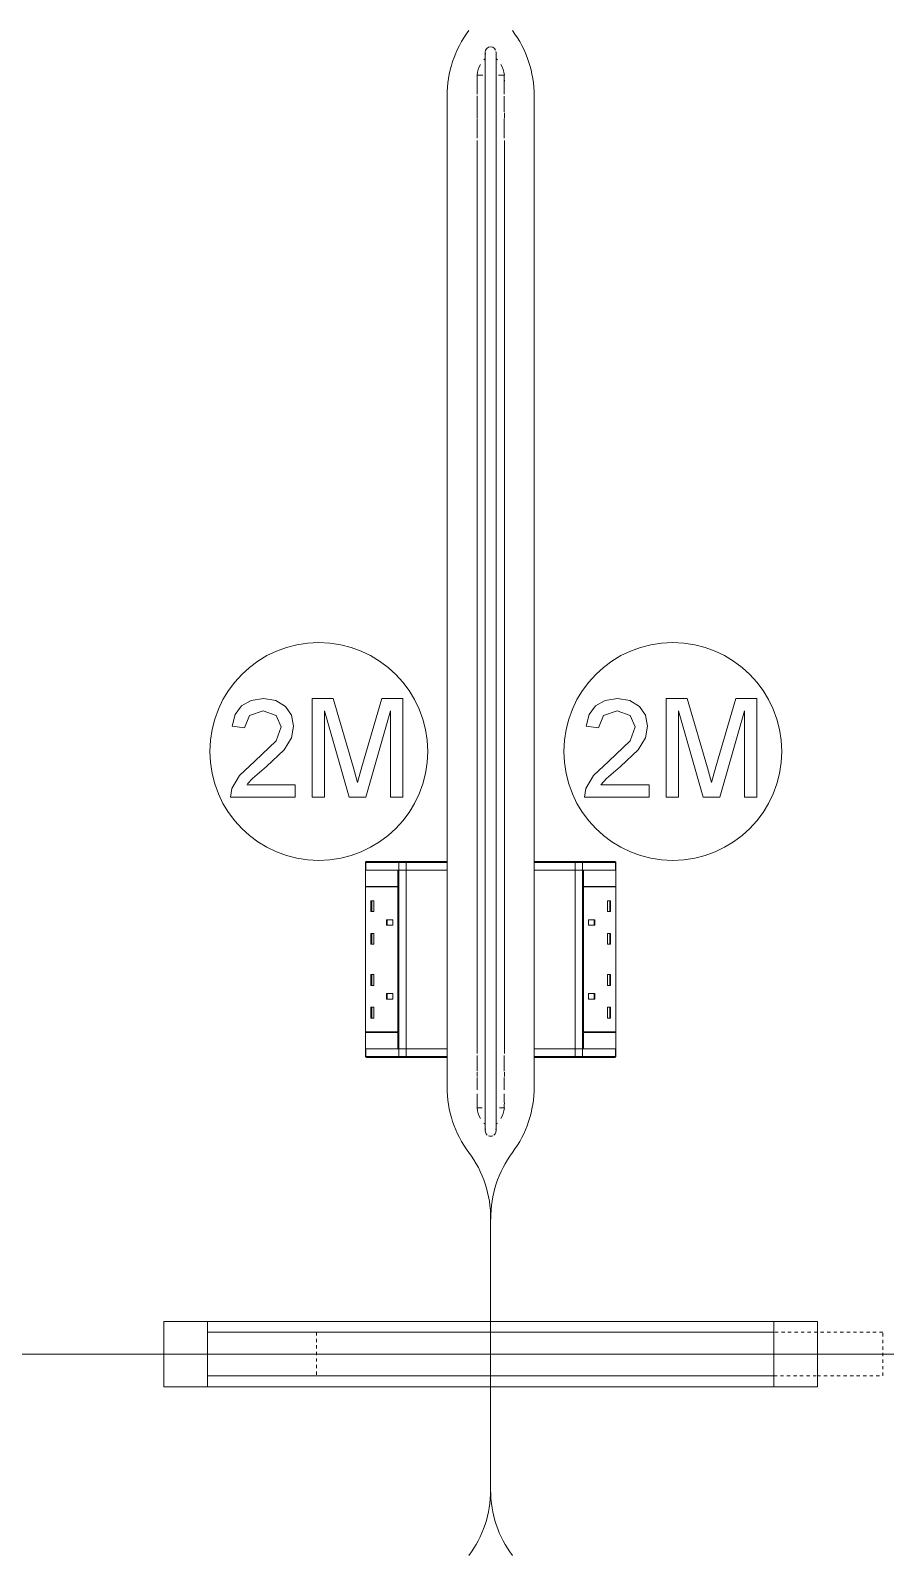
# Model space of a CAD drawing. Header units: millimetres. Extents: x 155927 to 317870, y -36033 to 97293.
# Drawn here: x 185921 to 186706, y 32623 to 34023 of the extents above; entities that cross this region are included whole.
import ezdxf

# ---------------------------------------------------------------- set-up
doc = ezdxf.new("R2010")
doc.units = ezdxf.units.MM
doc.header["$MEASUREMENT"] = 0
doc.linetypes.add('Dash', pattern=[6, 3, -3])
doc.layers.add('I-FURN', color=8, linetype='CONTINUOUS', lineweight=9)
doc.layers.add('I-FURN-HDLN', color=8, linetype='Dash', lineweight=9)

msp = doc.modelspace()

# ---------------------------------------------------------------- linework, layer by layer
at = {"layer": 'I-FURN'}
for p, q in [((186338.2, 34003.1), (186338.2, 34003.1)), ((186338.2, 34003.1), (186338.2, 34002.9)), ((186338.2, 34002.9), (186338.2, 34002.6)), ((186338.2, 34002.6), (186338.2, 34002.1)), ((186338.2, 34002.1), (186338.2, 34001.5)), ((186338.2, 34001.5), (186338.2, 34000.8)), ((186338.2, 34000.8), (186338.2, 34000)), ((186338.2, 34000), (186338.2, 33999)), ((186338.2, 33999), (186338.2, 33998)), ((186338.2, 33998), (186338.2, 33996.8)), ((186338.2, 33996.8), (186338.2, 33995.4)), ((186338.2, 33995.4), (186338.2, 33994)), ((186338.2, 33994), (186338.2, 33992.4)), ((186338.2, 33992.4), (186338.2, 33990.8)), ((186348.2, 34003), (186348.2, 34003.1)), ((186348.2, 34003.1), (186348.2, 34003.1)), ((186348.2, 34002.8), (186348.2, 34003)), ((186348.2, 34002.5), (186348.2, 34002.8)), ((186348.2, 34002), (186348.2, 34002.5)), ((186348.2, 34001.4), (186348.2, 34002)), ((186348.2, 34000.6), (186348.2, 34001.4)), ((186348.2, 33999.7), (186348.2, 34000.6)), ((186348.2, 33998.8), (186348.2, 33999.7)), ((186348.2, 33997.6), (186348.2, 33998.8)), ((186348.2, 33996.4), (186348.2, 33997.6)), ((186348.2, 33995.1), (186348.2, 33996.4)), ((186348.2, 33993.6), (186348.2, 33995.1)), ((186348.2, 33992), (186348.2, 33993.6)), ((186348.2, 33990.3), (186348.2, 33992)), ((186336, 33982.2), (186330.7, 33982.2)), ((186330.7, 33964.7), (186330.7, 33982.2)), ((186338.2, 33990.8), (186338.2, 33989)), ((186338.2, 33989), (186338.2, 33987.1)), ((186338.2, 33987.1), (186338.2, 33985.1)), ((186338.2, 33985.1), (186338.2, 33983.1)), ((186338.2, 33983.1), (186338.2, 33980.9)), ((186338.2, 33980.9), (186338.2, 33978.6)), ((186338.2, 33978.6), (186338.2, 33976.2)), ((186348.2, 33988.5), (186348.2, 33990.3)), ((186348.2, 33986.6), (186348.2, 33988.5)), ((186348.2, 33984.6), (186348.2, 33986.6)), ((186348.2, 33982.5), (186348.2, 33984.6)), ((186348.2, 33980.3), (186348.2, 33982.5)), ((186348.2, 33978), (186348.2, 33980.3)), ((186355.7, 33982.2), (186350.5, 33982.2)), ((186355.7, 33982.2), (186355.7, 33964.7)), ((186330.7, 33976.6), (186330.7, 33977.7)), ((186338.2, 33976.2), (186338.2, 33973.8)), ((186338.2, 33973.8), (186338.2, 33971.3)), ((186338.2, 33971.3), (186338.2, 33968.6)), ((186338.2, 33968.6), (186338.2, 33966)), ((186338.2, 33966), (186338.2, 33963.2)), ((186348.2, 33975.6), (186348.2, 33978)), ((186348.2, 33973.1), (186348.2, 33975.6)), ((186348.2, 33970.6), (186348.2, 33973.1)), ((186348.2, 33967.9), (186348.2, 33970.6)), ((186348.2, 33965.2), (186348.2, 33967.9)), ((186348.2, 33962.4), (186348.2, 33965.2)), ((186355.8, 33977.7), (186355.8, 33976.6)), ((186303.2, 33259.4), (186303.2, 33963.1)), ((186303.2, 33963.1), (186303.2, 33259.4)), ((186330.7, 33947.5), (186330.7, 33963.3)), ((186338.2, 33963.2), (186338.2, 33960.4)), ((186338.2, 33960.4), (186338.2, 33957.5)), ((186338.2, 33957.5), (186338.2, 33954.5)), ((186338.2, 33954.5), (186338.2, 33951.6)), ((186338.2, 33951.6), (186338.2, 33948.5)), ((186348.2, 33959.6), (186348.2, 33962.4)), ((186348.2, 33956.7), (186348.2, 33959.6)), ((186348.2, 33953.7), (186348.2, 33956.7)), ((186348.2, 33950.7), (186348.2, 33953.7)), ((186348.2, 33947.7), (186348.2, 33950.7)), ((186355.7, 33962.8), (186355.7, 33948.5)), ((186383.2, 33963.1), (186383.2, 33259.4)), ((186383.2, 33259.4), (186383.2, 33963.1)), ((186330.7, 33942.7), (186330.7, 33947.6)), ((186330.7, 33924.3), (186330.7, 33942)), ((186338.2, 33948.5), (186338.2, 33945.4)), ((186338.2, 33945.4), (186338.2, 33942.3)), ((186338.2, 33942.3), (186338.2, 33939.2)), ((186338.2, 33939.2), (186338.2, 33936)), ((186348.2, 33944.6), (186348.2, 33947.7)), ((186348.2, 33941.5), (186348.2, 33944.6)), ((186348.2, 33938.3), (186348.2, 33941.5)), ((186348.2, 33935.1), (186348.2, 33938.3)), ((186355.7, 33942), (186355.7, 33924.3)), ((186355.8, 33947.6), (186355.8, 33942.7)), ((186330.7, 33084.1), (186330.7, 33922.2)), ((186338.2, 33936), (186338.2, 33932.8)), ((186338.2, 33932.8), (186338.2, 33929.6)), ((186338.2, 33929.6), (186338.2, 33926.3)), ((186338.2, 33926.3), (186338.2, 33923.1)), ((186338.2, 33923.1), (186338.2, 33922.2)), ((186338.2, 33922.2), (186338.2, 33084.1)), ((186348.2, 33931.9), (186348.2, 33935.1)), ((186348.2, 33928.7), (186348.2, 33931.9)), ((186348.2, 33925.5), (186348.2, 33928.7)), ((186348.2, 33922.2), (186348.2, 33925.5)), ((186348.2, 33084.1), (186348.2, 33922.2)), ((186355.8, 33922.2), (186355.8, 33084.1)), ((186123.3, 33408.2), (186114.5, 33403.3)), ((186134.7, 33409.8), (186123.3, 33408.2)), ((186146.1, 33408), (186134.7, 33409.8)), ((186154.9, 33402.6), (186146.1, 33408)), ((186198.7, 33409.8), (186179.3, 33409.8)), ((186179.3, 33409.8), (186179.3, 33319.4)), ((186217.2, 33346.1), (186198.7, 33409.8)), ((186243.2, 33409.8), (186225, 33347.2)), ((186262.6, 33409.8), (186243.2, 33409.8)), ((186262.6, 33319.4), (186262.6, 33409.8)), ((186448.3, 33408.2), (186439.5, 33403.3)), ((186459.7, 33409.8), (186448.3, 33408.2)), ((186471.1, 33408), (186459.7, 33409.8)), ((186479.9, 33402.6), (186471.1, 33408)), ((186523.7, 33409.8), (186504.3, 33409.8)), ((186504.3, 33409.8), (186504.3, 33319.4)), ((186542.2, 33346.1), (186523.7, 33409.8)), ((186568.2, 33409.8), (186550, 33347.2)), ((186587.6, 33409.8), (186568.2, 33409.8)), ((186587.6, 33319.4), (186587.6, 33409.8)), ((186108.6, 33395.3), (186105.8, 33384.4)), ((186114.5, 33403.3), (186108.6, 33395.3)), ((186117.1, 33383), (186121.9, 33394.4)), ((186121.9, 33394.4), (186134.4, 33398.5)), ((186134.4, 33398.5), (186146.4, 33394.3)), ((186146.4, 33394.3), (186151, 33383.9)), ((186160.5, 33394.5), (186154.9, 33402.6)), ((186162.3, 33384.6), (186160.5, 33394.5)), ((186190.6, 33319.4), (186190.6, 33398.5)), ((186190.6, 33398.5), (186213.3, 33319.4)), ((186228.6, 33319.4), (186251.3, 33398.5)), ((186251.3, 33398.5), (186251.3, 33319.4)), ((186433.6, 33395.3), (186430.8, 33384.4)), ((186439.5, 33403.3), (186433.6, 33395.3)), ((186442.1, 33383), (186446.9, 33394.4)), ((186446.9, 33394.4), (186459.4, 33398.5)), ((186459.4, 33398.5), (186471.4, 33394.3)), ((186471.4, 33394.3), (186476, 33383.9)), ((186485.5, 33394.5), (186479.9, 33402.6)), ((186487.3, 33384.6), (186485.5, 33394.5)), ((186515.6, 33319.4), (186515.6, 33398.5)), ((186515.6, 33398.5), (186538.3, 33319.4)), ((186553.6, 33319.4), (186576.3, 33398.5)), ((186576.3, 33398.5), (186576.3, 33319.4)), ((186105.8, 33384.4), (186117.1, 33383)), ((186151, 33383.9), (186146.2, 33371.1)), ((186160.3, 33373.9), (186162.3, 33384.6)), ((186430.8, 33384.4), (186442.1, 33383)), ((186476, 33383.9), (186471.2, 33371.1)), ((186485.3, 33373.9), (186487.3, 33384.6)), ((186146.2, 33371.1), (186126.6, 33352.3)), ((186137.5, 33347.4), (186153.6, 33362.8)), ((186153.6, 33362.8), (186160.3, 33373.9)), ((186471.2, 33371.1), (186451.6, 33352.3)), ((186462.5, 33347.4), (186478.6, 33362.8)), ((186478.6, 33362.8), (186485.3, 33373.9)), ((186126.6, 33352.3), (186112.5, 33339.2)), ((186451.6, 33352.3), (186437.5, 33339.2)), ((186112.5, 33339.2), (186105.6, 33327.2)), ((186120.1, 33331.5), (186124.5, 33336.5)), ((186124.5, 33336.5), (186137.5, 33347.4)), ((186221, 33332.8), (186217.2, 33346.1)), ((186225, 33347.2), (186221, 33332.8)), ((186437.5, 33339.2), (186430.6, 33327.2)), ((186444.4, 33330.7), (186449.5, 33336.5)), ((186449.5, 33336.5), (186462.5, 33347.4)), ((186546, 33332.8), (186542.2, 33346.1)), ((186550, 33347.2), (186546, 33332.8)), ((186105.6, 33327.2), (186104.4, 33319.4)), ((186163.7, 33330.7), (186119.4, 33330.7)), ((186163.7, 33319.4), (186163.7, 33330.7)), ((186430.6, 33327.2), (186429.4, 33319.4)), ((186488.7, 33330.7), (186444.4, 33330.7)), ((186488.7, 33319.4), (186488.7, 33330.7)), ((186104.4, 33319.4), (186163.7, 33319.4)), ((186179.3, 33319.4), (186190.6, 33319.4)), ((186213.3, 33319.4), (186228.6, 33319.4)), ((186251.3, 33319.4), (186262.6, 33319.4)), ((186429.4, 33319.4), (186488.7, 33319.4)), ((186504.3, 33319.4), (186515.6, 33319.4)), ((186538.3, 33319.4), (186553.6, 33319.4)), ((186576.3, 33319.4), (186587.6, 33319.4)), ((186228.2, 33252.4), (186228.2, 33237.4)), ((186258, 33252.4), (186228.2, 33252.4)), ((186228.4, 33252.4), (186228.4, 33259.4)), ((186228.6, 33259.4), (186228.4, 33259.4)), ((186228.4, 33252.4), (186228.4, 33259.4)), ((186228.4, 33252.4), (186228.4, 33259.4)), ((186228.6, 33252.4), (186228.4, 33252.4)), ((186228.4, 33088.4), (186228.4, 33252.3)), ((186258.9, 33259.4), (186228.6, 33259.4)), ((186228.6, 33259.4), (186228.6, 33252.4)), ((186258.9, 33252.4), (186228.6, 33252.4)), ((186228.8, 33260.2), (186228.7, 33260.2)), ((186229.4, 33260.4), (186259.7, 33260.4)), ((186229.4, 33260.4), (186259.7, 33260.4)), ((186258, 33237.4), (186258, 33252.4)), ((186258, 33252.4), (186260.5, 33252.4)), ((186258.2, 33252.3), (186258.2, 33237.4)), ((186258.9, 33252.3), (186258.2, 33252.3)), ((186265.8, 33259.4), (186258.9, 33259.4)), ((186258.9, 33259.4), (186258.9, 33252.4)), ((186265.8, 33252.4), (186258.9, 33252.4)), ((186258.9, 33252.3), (186265.8, 33252.3)), ((186258.9, 33088.4), (186258.9, 33252.3)), ((186298.2, 33260.4), (186259.7, 33260.4)), ((186259.7, 33260.4), (186265.2, 33260.4)), ((186265.2, 33260.4), (186302.2, 33260.4)), ((186303.2, 33259.4), (186265.8, 33259.4)), ((186265.8, 33259.4), (186265.8, 33252.4)), ((186303.2, 33252.4), (186265.8, 33252.4)), ((186265.8, 33252.3), (186303.2, 33252.3)), ((186265.8, 33088.4), (186265.8, 33252.3)), ((186298.2, 33259.4), (186298.2, 33260.4)), ((186302.2, 33260.4), (186298.2, 33260.4)), ((186302.2, 33260.4), (186302.2, 33260.4)), ((186303.2, 33259.4), (186303.2, 33252.4)), ((186303.2, 33259.4), (186303.2, 33252.4)), ((186303.2, 33252.3), (186303.2, 33088.4)), ((186303.2, 33088.4), (186303.2, 33252.3)), ((186383.2, 33252.4), (186383.2, 33259.4)), ((186420.7, 33259.4), (186383.2, 33259.4)), ((186383.2, 33259.4), (186383.2, 33252.4)), ((186420.7, 33252.4), (186383.2, 33252.4)), ((186383.2, 33088.4), (186383.2, 33252.3)), ((186383.2, 33252.3), (186383.2, 33088.4)), ((186383.2, 33252.3), (186420.7, 33252.3)), ((186388.2, 33260.4), (186384.2, 33260.4)), ((186384.2, 33260.4), (186421.3, 33260.4)), ((186388.2, 33260.4), (186388.2, 33259.4)), ((186426.8, 33260.4), (186388.2, 33260.4)), ((186427.6, 33259.4), (186420.7, 33259.4)), ((186420.7, 33259.4), (186420.7, 33252.4)), ((186427.6, 33252.4), (186420.7, 33252.4)), ((186420.7, 33252.3), (186420.7, 33088.4)), ((186420.7, 33252.3), (186427.6, 33252.3)), ((186421.3, 33260.4), (186426.8, 33260.4)), ((186426.8, 33260.4), (186457.1, 33260.4)), ((186426.8, 33260.4), (186457.1, 33260.4)), ((186457.9, 33259.4), (186427.6, 33259.4)), ((186427.6, 33259.4), (186427.6, 33252.4)), ((186457.9, 33252.4), (186427.6, 33252.4)), ((186427.6, 33252.3), (186427.6, 33088.4)), ((186428.2, 33252.3), (186427.6, 33252.3)), ((186428.2, 33237.4), (186428.2, 33252.3)), ((186428.4, 33252.4), (186428.4, 33237.4)), ((186458.3, 33252.4), (186428.4, 33252.4)), ((186457.7, 33260.2), (186457.7, 33260.2)), ((186458.1, 33259.4), (186457.9, 33259.4)), ((186457.9, 33259.4), (186457.9, 33252.4)), ((186458.1, 33252.4), (186457.9, 33252.4)), ((186458.1, 33259.4), (186458.1, 33252.4)), ((186458.1, 33259.4), (186458.1, 33252.4)), ((186458.1, 33252.4), (186458.1, 33259.4)), ((186458.1, 33252.3), (186458.1, 33088.4)), ((186458.3, 33237.4), (186458.3, 33252.4)), ((186228.2, 33237.4), (186258, 33237.4)), ((186228.2, 33236.9), (186228.2, 33103.9)), ((186228.2, 33236.9), (186258, 33236.9)), ((186228.6, 33237.4), (186228.6, 33236.9)), ((186258, 33103.9), (186258, 33236.9)), ((186258.2, 33236.9), (186258.2, 33103.9)), ((186428.2, 33103.9), (186428.2, 33236.9)), ((186428.4, 33237.4), (186458.3, 33237.4)), ((186428.4, 33236.9), (186428.4, 33103.9)), ((186458.3, 33236.9), (186428.4, 33236.9)), ((186457.9, 33236.9), (186457.9, 33237.4)), ((186458.3, 33103.9), (186458.3, 33236.9)), ((186233.2, 33224.3), (186236.1, 33224.3)), ((186233.2, 33214.3), (186233.2, 33224.3)), ((186234, 33214.3), (186234, 33224.3)), ((186236.1, 33214.3), (186236.1, 33224.3)), ((186453.2, 33224.3), (186450.4, 33224.3)), ((186450.4, 33224.3), (186450.4, 33214.3)), ((186452.5, 33224.3), (186452.5, 33214.3)), ((186453.2, 33224.3), (186453.2, 33214.3)), ((186233.2, 33214.3), (186236.1, 33214.3)), ((186453.2, 33214.3), (186450.4, 33214.3)), ((186233.2, 33194.3), (186236.1, 33194.3)), ((186233.2, 33184.3), (186233.2, 33194.3)), ((186234, 33184.3), (186234, 33194.3)), ((186236.1, 33184.3), (186236.1, 33194.3)), ((186247.6, 33206.8), (186253.3, 33206.8)), ((186247.6, 33201.8), (186247.6, 33206.8)), ((186247.6, 33201.8), (186253.3, 33201.8)), ((186248.3, 33201.8), (186248.3, 33206.8)), ((186253.3, 33201.8), (186253.3, 33206.8)), ((186433.2, 33201.8), (186433.2, 33206.8)), ((186433.2, 33206.8), (186438.9, 33206.8)), ((186438.9, 33201.8), (186433.2, 33201.8)), ((186438.2, 33206.8), (186438.2, 33201.8)), ((186438.9, 33206.8), (186438.9, 33201.8)), ((186453.2, 33194.3), (186450.4, 33194.3)), ((186450.4, 33194.3), (186450.4, 33184.3)), ((186452.5, 33194.3), (186452.5, 33184.3)), ((186453.2, 33194.3), (186453.2, 33184.3)), ((186233.2, 33184.3), (186236.1, 33184.3)), ((186453.2, 33184.3), (186450.4, 33184.3)), ((186233.2, 33156.5), (186236.1, 33156.5)), ((186233.2, 33146.5), (186233.2, 33156.5)), ((186234, 33146.5), (186234, 33156.5)), ((186236.1, 33146.5), (186236.1, 33156.5)), ((186453.2, 33156.5), (186450.4, 33156.5)), ((186450.4, 33156.5), (186450.4, 33146.5)), ((186452.5, 33156.5), (186452.5, 33146.5)), ((186453.2, 33156.5), (186453.2, 33146.5)), ((186233.2, 33146.5), (186236.1, 33146.5)), ((186247.6, 33139), (186253.3, 33139)), ((186247.6, 33134), (186247.6, 33139)), ((186248.3, 33134), (186248.3, 33139)), ((186253.3, 33139), (186253.3, 33134)), ((186438.9, 33139), (186433.2, 33139)), ((186433.2, 33139), (186433.2, 33134)), ((186438.2, 33139), (186438.2, 33134)), ((186438.9, 33139), (186438.9, 33134)), ((186453.2, 33146.5), (186450.4, 33146.5)), ((186233.2, 33126.5), (186236.1, 33126.5)), ((186233.2, 33116.5), (186233.2, 33126.5)), ((186234, 33116.5), (186234, 33126.5)), ((186236.1, 33116.5), (186236.1, 33126.5)), ((186253.3, 33134), (186247.6, 33134)), ((186438.9, 33134), (186433.2, 33134)), ((186453.2, 33126.5), (186450.4, 33126.5)), ((186450.4, 33126.5), (186450.4, 33116.5)), ((186452.5, 33126.5), (186452.5, 33116.5)), ((186453.2, 33126.5), (186453.2, 33116.5)), ((186233.2, 33116.5), (186236.1, 33116.5)), ((186453.2, 33116.5), (186450.4, 33116.5)), ((186228.2, 33103.9), (186258, 33103.9)), ((186258, 33103.4), (186228.2, 33103.4)), ((186228.2, 33103.4), (186228.2, 33088.4)), ((186228.6, 33103.9), (186228.6, 33103.4)), ((186258, 33088.4), (186258, 33103.4)), ((186258.2, 33103.4), (186258.2, 33088.4)), ((186428.2, 33088.4), (186428.2, 33103.4)), ((186458.3, 33103.9), (186428.4, 33103.9)), ((186428.4, 33103.4), (186428.4, 33088.4)), ((186458.3, 33103.4), (186428.4, 33103.4)), ((186457.9, 33103.4), (186457.9, 33103.9)), ((186458.3, 33088.4), (186458.3, 33103.4)), ((186228.2, 33088.4), (186258, 33088.4)), ((186228.4, 33081.3), (186228.4, 33088.3)), ((186228.4, 33081.3), (186228.4, 33088.3)), ((186228.4, 33088.3), (186228.4, 33081.3)), ((186228.4, 33088.3), (186228.6, 33088.3)), ((186228.6, 33081.3), (186228.6, 33088.3)), ((186228.6, 33088.3), (186258.9, 33088.3)), ((186258.2, 33088.4), (186258.9, 33088.4)), ((186265.8, 33088.4), (186258.9, 33088.4)), ((186258.9, 33081.3), (186258.9, 33088.3)), ((186258.9, 33088.3), (186265.8, 33088.3)), ((186303.2, 33088.4), (186265.8, 33088.4)), ((186265.8, 33081.3), (186265.8, 33088.3)), ((186265.8, 33088.3), (186303.2, 33088.3)), ((186303.2, 33088.3), (186303.2, 33081.3)), ((186303.2, 33081.3), (186303.2, 33088.3)), ((186330.7, 33067.9), (186330.7, 33082.1)), ((186338.2, 33084.1), (186338.2, 33081.2)), ((186348.2, 33083.3), (186348.2, 33084.1)), ((186348.2, 33080.5), (186348.2, 33083.3)), ((186355.7, 33082.1), (186355.7, 33067.9)), ((186420.7, 33088.4), (186383.2, 33088.4)), ((186383.2, 33081.3), (186383.2, 33088.3)), ((186383.2, 33081.3), (186383.2, 33088.3)), ((186383.2, 33088.3), (186420.7, 33088.3)), ((186427.6, 33088.4), (186420.7, 33088.4)), ((186420.7, 33081.3), (186420.7, 33088.3)), ((186420.7, 33088.3), (186427.6, 33088.3)), ((186428.4, 33088.4), (186426, 33088.4)), ((186427.6, 33088.4), (186428.2, 33088.4)), ((186427.6, 33081.3), (186427.6, 33088.3)), ((186427.6, 33088.3), (186457.9, 33088.3)), ((186428.4, 33088.4), (186458.3, 33088.4)), ((186457.9, 33081.3), (186457.9, 33088.3)), ((186457.9, 33088.3), (186458.1, 33088.3)), ((186458.1, 33088.3), (186458.1, 33081.3)), ((186458.1, 33088.3), (186458.1, 33081.3)), ((186458.1, 33088.3), (186458.1, 33081.3)), ((186228.4, 33081.3), (186228.6, 33081.3)), ((186228.6, 33081.3), (186258.9, 33081.3)), ((186228.7, 33080.6), (186228.8, 33080.6)), ((186259.7, 33080.3), (186229.4, 33080.3)), ((186259.7, 33080.3), (186229.4, 33080.3)), ((186258.9, 33081.3), (186265.8, 33081.3)), ((186259.7, 33080.3), (186298.2, 33080.3)), ((186265.2, 33080.3), (186259.7, 33080.3)), ((186302.2, 33080.3), (186265.2, 33080.3)), ((186265.8, 33081.3), (186303.2, 33081.3)), ((186298.2, 33080.3), (186298.2, 33081.3)), ((186298.2, 33080.3), (186302.2, 33080.3)), ((186303.2, 33053.1), (186303.2, 33081.3)), ((186303.2, 33081.3), (186303.2, 33053.1)), ((186338.2, 33081.2), (186338.2, 33078.4)), ((186338.2, 33078.4), (186338.2, 33075.6)), ((186338.2, 33075.6), (186338.2, 33072.8)), ((186338.2, 33072.8), (186338.2, 33070)), ((186338.2, 33070), (186338.2, 33067.2)), ((186348.2, 33077.6), (186348.2, 33080.5)), ((186348.2, 33074.8), (186348.2, 33077.6)), ((186348.2, 33072), (186348.2, 33074.8)), ((186348.2, 33069.2), (186348.2, 33072)), ((186348.2, 33066.5), (186348.2, 33069.2)), ((186383.2, 33081.3), (186383.2, 33053.1)), ((186383.2, 33053.1), (186383.2, 33081.3)), ((186383.2, 33081.3), (186420.7, 33081.3)), ((186384.2, 33080.3), (186384.2, 33080.3)), ((186421.3, 33080.3), (186384.2, 33080.3)), ((186384.2, 33080.3), (186388.2, 33080.3)), ((186388.2, 33081.3), (186388.2, 33080.3)), ((186388.2, 33080.3), (186426.8, 33080.3)), ((186420.7, 33081.3), (186427.6, 33081.3)), ((186426.8, 33080.3), (186421.3, 33080.3)), ((186457.1, 33080.3), (186426.8, 33080.3)), ((186457.1, 33080.3), (186426.8, 33080.3)), ((186427.6, 33081.3), (186457.9, 33081.3)), ((186457.7, 33080.5), (186457.7, 33080.6)), ((186457.9, 33081.3), (186458.1, 33081.3)), ((186330.7, 33062.9), (186330.7, 33067)), ((186330.7, 33050.6), (186330.7, 33062.1)), ((186338.2, 33067.2), (186338.2, 33064.5)), ((186338.2, 33064.5), (186338.2, 33061.7)), ((186338.2, 33061.7), (186338.2, 33059.1)), ((186338.2, 33059.1), (186338.2, 33056.4)), ((186338.2, 33056.4), (186338.2, 33053.9)), ((186348.2, 33063.7), (186348.2, 33066.5)), ((186348.2, 33061), (186348.2, 33063.7)), ((186348.2, 33058.4), (186348.2, 33061)), ((186348.2, 33055.7), (186348.2, 33058.4)), ((186348.2, 33053.2), (186348.2, 33055.7)), ((186355.7, 33062.1), (186355.7, 33050.6)), ((186355.8, 33067), (186355.8, 33062.9)), ((186330.7, 33039.1), (186330.7, 33047.1)), ((186338.2, 33053.9), (186338.2, 33051.3)), ((186338.2, 33051.3), (186338.2, 33048.8)), ((186338.2, 33048.8), (186338.2, 33046.4)), ((186338.2, 33046.4), (186338.2, 33044)), ((186338.2, 33044), (186338.2, 33041.7)), ((186338.2, 33041.7), (186338.2, 33039.5)), ((186348.2, 33050.6), (186348.2, 33053.2)), ((186348.2, 33048.2), (186348.2, 33050.6)), ((186348.2, 33045.7), (186348.2, 33048.2)), ((186348.2, 33043.4), (186348.2, 33045.7)), ((186348.2, 33041.1), (186348.2, 33043.4)), ((186348.2, 33038.9), (186348.2, 33041.1)), ((186355.7, 33047.1), (186355.7, 33039.1)), ((186330.7, 33037.9), (186330.7, 33038.8)), ((186330.7, 33034.1), (186330.7, 33037.5)), ((186330.7, 33034.1), (186335.3, 33034.1)), ((186338.2, 33039.5), (186338.2, 33037.3)), ((186338.2, 33037.3), (186338.2, 33035.2)), ((186338.2, 33035.2), (186338.2, 33033.2)), ((186338.2, 33033.2), (186338.2, 33031.3)), ((186338.2, 33031.3), (186338.2, 33029.4)), ((186338.2, 33029.4), (186338.2, 33027.6)), ((186338.2, 33027.6), (186338.2, 33026)), ((186348.2, 33036.7), (186348.2, 33038.9)), ((186348.2, 33034.7), (186348.2, 33036.7)), ((186348.2, 33032.7), (186348.2, 33034.7)), ((186348.2, 33030.7), (186348.2, 33032.7)), ((186348.2, 33028.9), (186348.2, 33030.7)), ((186348.2, 33027.2), (186348.2, 33028.9)), ((186348.2, 33025.5), (186348.2, 33027.2)), ((186351.2, 33034.1), (186355.7, 33034.1)), ((186355.7, 33037.5), (186355.7, 33034.1)), ((186355.8, 33038.8), (186355.8, 33037.9)), ((186338.2, 33026), (186338.2, 33024.4)), ((186338.2, 33024.4), (186338.2, 33022.9)), ((186338.2, 33022.9), (186338.2, 33021.5)), ((186338.2, 33021.5), (186338.2, 33020.2)), ((186338.2, 33020.2), (186338.2, 33019)), ((186338.2, 33019), (186338.2, 33018)), ((186338.2, 33018), (186338.2, 33017)), ((186338.2, 33017), (186338.2, 33016.1)), ((186338.2, 33016.1), (186338.2, 33015.4)), ((186338.2, 33015.4), (186338.2, 33014.7)), ((186338.2, 33014.7), (186338.2, 33014.2)), ((186338.2, 33014.2), (186338.2, 33013.8)), ((186338.2, 33013.8), (186338.2, 33013.4)), ((186338.2, 33013.4), (186338.2, 33013.2)), ((186338.2, 33013.2), (186338.2, 33013.1)), ((186338.2, 33013.1), (186338.2, 33013.1)), ((186348.2, 33024), (186348.2, 33025.5)), ((186348.2, 33022.5), (186348.2, 33024)), ((186348.2, 33021.2), (186348.2, 33022.5)), ((186348.2, 33019.9), (186348.2, 33021.2)), ((186348.2, 33018.7), (186348.2, 33019.9)), ((186348.2, 33017.7), (186348.2, 33018.7)), ((186348.2, 33016.7), (186348.2, 33017.7)), ((186348.2, 33015.9), (186348.2, 33016.7)), ((186348.2, 33015.2), (186348.2, 33015.9)), ((186348.2, 33014.6), (186348.2, 33015.2)), ((186348.2, 33014.1), (186348.2, 33014.6)), ((186348.2, 33013.7), (186348.2, 33014.1)), ((186348.2, 33013.4), (186348.2, 33013.7)), ((186348.2, 33013.2), (186348.2, 33013.4)), ((186348.2, 33013.1), (186348.2, 33013.2)), ((186343.2, 32932), (186343.2, 32808.1)), ((186343.2, 32808.1), (186343.2, 32932)), ((186343.2, 32808.1), (186343.2, 32932)), ((186343.2, 32932), (186343.2, 32808.1)), ((186083.2, 32838.1), (186043.2, 32838.1)), ((186043.2, 32838.1), (186643.2, 32838.1)), ((186043.2, 32838.1), (186043.2, 32778.1)), ((186043.2, 32838.1), (186043.2, 32778.1)), ((186603.2, 32838.1), (186083.2, 32838.1)), ((186083.2, 32838.1), (186083.2, 32828.1)), ((186083.2, 32838.1), (186083.2, 32778.1)), ((186643.2, 32838.1), (186603.2, 32838.1)), ((186603.2, 32838.1), (186603.2, 32778.1)), ((186603.2, 32838.1), (186603.2, 32828.1)), ((186643.2, 32778.1), (186643.2, 32838.1)), ((186643.2, 32838.1), (186643.2, 32778.1)), ((186603.2, 32828.1), (186083.2, 32828.1)), ((186083.2, 32828.1), (186083.2, 32788.1)), ((186603.2, 32788.1), (186603.2, 32828.1)), ((185543.2, 32808.1), (186343.2, 32808.1)), ((186343.2, 32808.1), (185543.2, 32808.1)), ((186343.2, 32808.1), (185543.2, 32808.1)), ((185543.2, 32808.1), (186343.2, 32808.1)), ((186343.2, 32808.1), (187143.2, 32808.1)), ((187143.2, 32808.1), (186343.2, 32808.1)), ((187143.2, 32808.1), (186343.2, 32808.1)), ((186343.2, 32808.1), (186343.2, 32683.1)), ((186343.2, 32683.1), (186343.2, 32808.1)), ((186343.2, 32808.1), (187143.2, 32808.1)), ((186343.2, 32683.1), (186343.2, 32808.1)), ((186343.2, 32808.1), (186343.2, 32683.1)), ((186083.2, 32788.1), (186083.2, 32778.1)), ((186083.2, 32788.1), (186603.2, 32788.1)), ((186603.2, 32788.1), (186603.2, 32778.1)), ((186643.2, 32778.1), (186043.2, 32778.1)), ((186043.2, 32778.1), (186083.2, 32778.1)), ((186083.2, 32778.1), (186603.2, 32778.1)), ((186603.2, 32778.1), (186643.2, 32778.1))]:
    msp.add_line(p, q, dxfattribs=at)
at = {"layer": 'I-FURN', "flags": 128}
for points in [[(186228.5, 33259.9), (186228.5, 33259.9), (186228.5, 33259.9), (186228.5, 33259.8), (186228.5, 33259.8), (186228.4, 33259.8), (186228.4, 33259.7), (186228.4, 33259.7), (186228.4, 33259.7), (186228.4, 33259.6), (186228.4, 33259.6), (186228.4, 33259.5), (186228.4, 33259.5), (186228.4, 33259.5), (186228.4, 33259.4)], [(186259.7, 33260.4), (186259.8, 33260.4), (186259.9, 33260.4), (186260, 33260.4), (186260.1, 33260.4), (186260.2, 33260.4), (186260.3, 33260.4), (186260.4, 33260.4), (186260.6, 33260.4), (186260.7, 33260.4), (186260.8, 33260.4), (186261, 33260.4), (186261.1, 33260.4), (186261.2, 33260.4), (186261.4, 33260.4), (186261.5, 33260.4), (186261.7, 33260.4), (186261.8, 33260.4), (186262, 33260.4), (186262.2, 33260.4), (186262.3, 33260.4), (186262.5, 33260.4), (186262.6, 33260.4), (186262.8, 33260.4), (186262.9, 33260.4), (186263.1, 33260.4), (186263.3, 33260.4), (186263.4, 33260.4), (186263.6, 33260.4), (186263.7, 33260.4), (186263.9, 33260.4), (186264.1, 33260.4), (186264.2, 33260.4), (186264.4, 33260.4), (186264.5, 33260.4), (186264.7, 33260.4), (186264.8, 33260.4), (186264.9, 33260.4), (186265.1, 33260.4), (186265.2, 33260.4)], [(186265.2, 33260.4), (186268, 33260.4), (186270.7, 33260.4), (186273.3, 33260.4), (186275.8, 33260.4), (186278.3, 33260.4), (186280.6, 33260.4), (186282.8, 33260.4), (186284.9, 33260.4), (186286.9, 33260.4), (186288.9, 33260.4), (186290.6, 33260.4), (186292.3, 33260.4), (186293.9, 33260.4), (186295.3, 33260.4), (186296.6, 33260.4), (186297.8, 33260.4), (186298.8, 33260.4), (186299.7, 33260.4), (186300.5, 33260.4), (186301.1, 33260.4), (186301.7, 33260.4), (186302, 33260.4), (186302.2, 33260.4)], [(186302.2, 33260.4), (186302.2, 33260.4), (186302.2, 33260.4), (186302.2, 33260.4), (186302.2, 33260.4), (186302.2, 33260.4), (186302.1, 33260.4), (186302.1, 33260.4), (186302, 33260.4), (186302, 33260.4), (186301.9, 33260.4), (186301.9, 33260.4), (186301.8, 33260.4), (186301.7, 33260.4), (186301.6, 33260.4), (186301.5, 33260.4), (186301.4, 33260.4), (186301.3, 33260.4), (186301.2, 33260.4), (186301.1, 33260.4), (186301, 33260.4), (186300.9, 33260.4), (186300.8, 33260.4), (186300.7, 33260.4), (186300.5, 33260.4), (186300.4, 33260.4), (186300.3, 33260.4), (186300.1, 33260.4), (186300, 33260.4), (186299.8, 33260.4), (186299.7, 33260.4), (186299.5, 33260.4), (186299.4, 33260.4), (186299.2, 33260.4), (186299.1, 33260.4), (186298.9, 33260.4), (186298.8, 33260.4), (186298.6, 33260.4), (186298.4, 33260.4), (186298.3, 33260.4), (186298.2, 33260.4)], [(186303.2, 33259.4), (186303.2, 33259.5), (186303.2, 33259.5), (186303.2, 33259.6), (186303.2, 33259.6), (186303.2, 33259.6), (186303.2, 33259.7), (186303.2, 33259.7), (186303.2, 33259.8), (186303.2, 33259.8), (186303.2, 33259.8), (186303.1, 33259.9), (186303.1, 33259.9), (186303.1, 33259.9), (186303.1, 33260), (186303.1, 33260), (186303, 33260), (186303, 33260.1), (186303, 33260.1), (186303, 33260.1), (186302.9, 33260.2), (186302.9, 33260.2), (186302.9, 33260.2), (186302.8, 33260.2), (186302.8, 33260.3), (186302.8, 33260.3), (186302.7, 33260.3), (186302.7, 33260.3), (186302.7, 33260.3), (186302.6, 33260.4), (186302.6, 33260.4), (186302.6, 33260.4), (186302.5, 33260.4), (186302.5, 33260.4), (186302.4, 33260.4), (186302.4, 33260.4), (186302.4, 33260.4), (186302.3, 33260.4), (186302.3, 33260.4), (186302.2, 33260.4), (186302.2, 33260.4)], [(186384.2, 33260.4), (186384.2, 33260.4), (186384.1, 33260.4), (186384.1, 33260.4), (186384.1, 33260.4), (186384, 33260.4), (186384, 33260.4), (186383.9, 33260.4), (186383.9, 33260.4), (186383.9, 33260.4), (186383.8, 33260.4), (186383.8, 33260.3), (186383.8, 33260.3), (186383.7, 33260.3), (186383.7, 33260.3), (186383.7, 33260.3), (186383.6, 33260.2), (186383.6, 33260.2), (186383.6, 33260.2), (186383.5, 33260.2), (186383.5, 33260.1), (186383.5, 33260.1), (186383.4, 33260.1), (186383.4, 33260), (186383.4, 33260), (186383.4, 33260), (186383.4, 33259.9), (186383.3, 33259.9), (186383.3, 33259.9), (186383.3, 33259.8), (186383.3, 33259.8), (186383.3, 33259.8), (186383.3, 33259.7), (186383.3, 33259.7), (186383.2, 33259.7), (186383.2, 33259.6), (186383.2, 33259.6), (186383.2, 33259.5), (186383.2, 33259.5), (186383.2, 33259.5), (186383.2, 33259.4)], [(186388.2, 33260.4), (186388.1, 33260.4), (186387.9, 33260.4), (186387.7, 33260.4), (186387.6, 33260.4), (186387.4, 33260.4), (186387.3, 33260.4), (186387.1, 33260.4), (186387, 33260.4), (186386.8, 33260.4), (186386.7, 33260.4), (186386.5, 33260.4), (186386.4, 33260.4), (186386.2, 33260.4), (186386.1, 33260.4), (186386, 33260.4), (186385.8, 33260.4), (186385.7, 33260.4), (186385.6, 33260.4), (186385.5, 33260.4), (186385.4, 33260.4), (186385.2, 33260.4), (186385.1, 33260.4), (186385, 33260.4), (186384.9, 33260.4), (186384.9, 33260.4), (186384.8, 33260.4), (186384.7, 33260.4), (186384.6, 33260.4), (186384.6, 33260.4), (186384.5, 33260.4), (186384.4, 33260.4), (186384.4, 33260.4), (186384.3, 33260.4), (186384.3, 33260.4), (186384.3, 33260.4), (186384.3, 33260.4), (186384.2, 33260.4), (186384.2, 33260.4), (186384.2, 33260.4)], [(186384.2, 33260.4), (186384.2, 33260.4), (186384.2, 33260.4)], [(186384.2, 33260.4), (186384.5, 33260.4), (186384.9, 33260.4), (186385.5, 33260.4), (186386.2, 33260.4), (186387, 33260.4), (186387.9, 33260.4), (186389, 33260.4), (186390.2, 33260.4), (186391.5, 33260.4), (186393, 33260.4), (186394.6, 33260.4), (186396.3, 33260.4), (186398.1, 33260.4), (186400, 33260.4), (186402.1, 33260.4), (186404.2, 33260.4), (186406.5, 33260.4), (186408.8, 33260.4), (186411.3, 33260.4), (186413.8, 33260.4), (186416.5, 33260.4), (186419.2, 33260.4), (186421.3, 33260.4)], [(186421.3, 33260.4), (186421.4, 33260.4), (186421.5, 33260.4), (186421.7, 33260.4), (186421.8, 33260.4), (186422, 33260.4), (186422.1, 33260.4), (186422.3, 33260.4), (186422.4, 33260.4), (186422.6, 33260.4), (186422.7, 33260.4), (186422.9, 33260.4), (186423, 33260.4), (186423.2, 33260.4), (186423.3, 33260.4), (186423.5, 33260.4), (186423.7, 33260.4), (186423.8, 33260.4), (186424, 33260.4), (186424.1, 33260.4), (186424.3, 33260.4), (186424.5, 33260.4), (186424.6, 33260.4), (186424.8, 33260.4), (186424.9, 33260.4), (186425.1, 33260.4), (186425.2, 33260.4), (186425.4, 33260.4), (186425.5, 33260.4), (186425.6, 33260.4), (186425.8, 33260.4), (186425.9, 33260.4), (186426, 33260.4), (186426.1, 33260.4), (186426.3, 33260.4), (186426.4, 33260.4), (186426.5, 33260.4), (186426.6, 33260.4), (186426.7, 33260.4), (186426.8, 33260.4)], [(186458.1, 33259.4), (186458.1, 33259.5), (186458.1, 33259.5), (186458.1, 33259.6), (186458.1, 33259.6), (186458, 33259.6), (186458, 33259.7), (186458, 33259.7), (186458, 33259.8), (186458, 33259.8), (186458, 33259.8), (186458, 33259.9), (186458, 33259.9), (186457.9, 33259.9)], [(186228.4, 33081.3), (186228.4, 33081.3), (186228.4, 33081.2), (186228.4, 33081.2), (186228.4, 33081.2), (186228.4, 33081.1), (186228.4, 33081.1), (186228.4, 33081), (186228.4, 33081), (186228.5, 33081), (186228.5, 33080.9), (186228.5, 33080.9), (186228.5, 33080.9), (186228.5, 33080.8)], [(186265.2, 33080.3), (186265.1, 33080.3), (186264.9, 33080.3), (186264.8, 33080.3), (186264.7, 33080.3), (186264.5, 33080.3), (186264.4, 33080.3), (186264.2, 33080.3), (186264.1, 33080.3), (186263.9, 33080.3), (186263.7, 33080.3), (186263.6, 33080.3), (186263.4, 33080.3), (186263.3, 33080.3), (186263.1, 33080.3), (186262.9, 33080.3), (186262.8, 33080.3), (186262.6, 33080.3), (186262.5, 33080.3), (186262.3, 33080.3), (186262.2, 33080.3), (186262, 33080.3), (186261.8, 33080.3), (186261.7, 33080.3), (186261.5, 33080.3), (186261.4, 33080.3), (186261.2, 33080.3), (186261.1, 33080.3), (186261, 33080.3), (186260.8, 33080.3), (186260.7, 33080.3), (186260.6, 33080.3), (186260.4, 33080.3), (186260.3, 33080.3), (186260.2, 33080.3), (186260.1, 33080.3), (186260, 33080.3), (186259.9, 33080.3), (186259.8, 33080.3), (186259.7, 33080.3)], [(186302.2, 33080.3), (186302, 33080.3), (186301.5, 33080.3), (186301, 33080.3), (186300.3, 33080.3), (186299.5, 33080.3), (186298.5, 33080.3), (186297.5, 33080.3), (186296.3, 33080.3), (186294.9, 33080.3), (186293.5, 33080.3), (186291.9, 33080.3), (186290.2, 33080.3), (186288.4, 33080.3), (186286.4, 33080.3), (186284.4, 33080.3), (186282.2, 33080.3), (186280, 33080.3), (186277.6, 33080.3), (186275.2, 33080.3), (186272.6, 33080.3), (186270, 33080.3), (186267.3, 33080.3), (186265.2, 33080.3)], [(186298.2, 33080.3), (186298.4, 33080.3), (186298.6, 33080.3), (186298.7, 33080.3), (186298.9, 33080.3), (186299, 33080.3), (186299.2, 33080.3), (186299.3, 33080.3), (186299.5, 33080.3), (186299.6, 33080.3), (186299.8, 33080.3), (186299.9, 33080.3), (186300.1, 33080.3), (186300.2, 33080.3), (186300.4, 33080.3), (186300.5, 33080.3), (186300.6, 33080.3), (186300.8, 33080.3), (186300.9, 33080.3), (186301, 33080.3), (186301.1, 33080.3), (186301.2, 33080.3), (186301.3, 33080.3), (186301.4, 33080.3), (186301.5, 33080.3), (186301.6, 33080.3), (186301.7, 33080.3), (186301.8, 33080.3), (186301.8, 33080.3), (186301.9, 33080.3), (186302, 33080.3), (186302, 33080.3), (186302.1, 33080.3), (186302.1, 33080.3), (186302.1, 33080.3), (186302.2, 33080.3), (186302.2, 33080.3), (186302.2, 33080.3), (186302.2, 33080.3), (186302.2, 33080.3)], [(186302.2, 33080.3), (186302.3, 33080.3), (186302.3, 33080.3), (186302.4, 33080.3), (186302.4, 33080.3), (186302.4, 33080.3), (186302.5, 33080.3), (186302.5, 33080.4), (186302.6, 33080.4), (186302.6, 33080.4), (186302.6, 33080.4), (186302.7, 33080.4), (186302.7, 33080.4), (186302.7, 33080.5), (186302.8, 33080.5), (186302.8, 33080.5), (186302.8, 33080.5), (186302.9, 33080.5), (186302.9, 33080.6), (186302.9, 33080.6), (186303, 33080.6), (186303, 33080.7), (186303, 33080.7), (186303, 33080.7), (186303.1, 33080.7), (186303.1, 33080.8), (186303.1, 33080.8), (186303.1, 33080.8), (186303.1, 33080.9), (186303.2, 33080.9), (186303.2, 33081), (186303.2, 33081), (186303.2, 33081), (186303.2, 33081.1), (186303.2, 33081.1), (186303.2, 33081.2), (186303.2, 33081.2), (186303.2, 33081.2), (186303.2, 33081.3), (186303.2, 33081.3), (186303.2, 33081.3)], [(186302.2, 33080.3), (186302.2, 33080.3), (186302.2, 33080.3)], [(186383.2, 33081.3), (186383.2, 33081.3), (186383.2, 33081.2), (186383.2, 33081.2), (186383.2, 33081.2), (186383.2, 33081.1), (186383.2, 33081.1), (186383.3, 33081), (186383.3, 33081), (186383.3, 33081), (186383.3, 33080.9), (186383.3, 33080.9), (186383.3, 33080.9), (186383.4, 33080.8), (186383.4, 33080.8), (186383.4, 33080.8), (186383.4, 33080.7), (186383.4, 33080.7), (186383.5, 33080.7), (186383.5, 33080.6), (186383.5, 33080.6), (186383.6, 33080.6), (186383.6, 33080.6), (186383.6, 33080.5), (186383.6, 33080.5), (186383.7, 33080.5), (186383.7, 33080.5), (186383.7, 33080.4), (186383.8, 33080.4), (186383.8, 33080.4), (186383.9, 33080.4), (186383.9, 33080.4), (186383.9, 33080.4), (186384, 33080.4), (186384, 33080.3), (186384, 33080.3), (186384.1, 33080.3), (186384.1, 33080.3), (186384.2, 33080.3), (186384.2, 33080.3), (186384.2, 33080.3)], [(186421.3, 33080.3), (186418.5, 33080.3), (186415.8, 33080.3), (186413.2, 33080.3), (186410.6, 33080.3), (186408.2, 33080.3), (186405.9, 33080.3), (186403.6, 33080.3), (186401.5, 33080.3), (186399.5, 33080.3), (186397.6, 33080.3), (186395.8, 33080.3), (186394.1, 33080.3), (186392.6, 33080.3), (186391.2, 33080.3), (186389.9, 33080.3), (186388.7, 33080.3), (186387.7, 33080.3), (186386.7, 33080.3), (186386, 33080.3), (186385.3, 33080.3), (186384.8, 33080.3), (186384.4, 33080.3), (186384.2, 33080.3)], [(186384.2, 33080.3), (186384.2, 33080.3), (186384.2, 33080.3), (186384.2, 33080.3), (186384.3, 33080.3), (186384.3, 33080.3), (186384.3, 33080.3), (186384.4, 33080.3), (186384.4, 33080.3), (186384.5, 33080.3), (186384.5, 33080.3), (186384.6, 33080.3), (186384.7, 33080.3), (186384.7, 33080.3), (186384.8, 33080.3), (186384.9, 33080.3), (186385, 33080.3), (186385.1, 33080.3), (186385.2, 33080.3), (186385.3, 33080.3), (186385.4, 33080.3), (186385.5, 33080.3), (186385.7, 33080.3), (186385.8, 33080.3), (186385.9, 33080.3), (186386.1, 33080.3), (186386.2, 33080.3), (186386.3, 33080.3), (186386.5, 33080.3), (186386.6, 33080.3), (186386.8, 33080.3), (186386.9, 33080.3), (186387.1, 33080.3), (186387.2, 33080.3), (186387.4, 33080.3), (186387.5, 33080.3), (186387.7, 33080.3), (186387.9, 33080.3), (186388, 33080.3), (186388.2, 33080.3), (186388.2, 33080.3)], [(186426.8, 33080.3), (186426.7, 33080.3), (186426.6, 33080.3), (186426.5, 33080.3), (186426.4, 33080.3), (186426.3, 33080.3), (186426.1, 33080.3), (186426, 33080.3), (186425.9, 33080.3), (186425.8, 33080.3), (186425.6, 33080.3), (186425.5, 33080.3), (186425.4, 33080.3), (186425.2, 33080.3), (186425.1, 33080.3), (186424.9, 33080.3), (186424.8, 33080.3), (186424.6, 33080.3), (186424.5, 33080.3), (186424.3, 33080.3), (186424.1, 33080.3), (186424, 33080.3), (186423.8, 33080.3), (186423.7, 33080.3), (186423.5, 33080.3), (186423.3, 33080.3), (186423.2, 33080.3), (186423, 33080.3), (186422.9, 33080.3), (186422.7, 33080.3), (186422.6, 33080.3), (186422.4, 33080.3), (186422.3, 33080.3), (186422.1, 33080.3), (186422, 33080.3), (186421.8, 33080.3), (186421.7, 33080.3), (186421.5, 33080.3), (186421.4, 33080.3), (186421.3, 33080.3)], [(186457.9, 33080.8), (186457.9, 33080.8), (186458, 33080.9), (186458, 33080.9), (186458, 33081), (186458, 33081), (186458, 33081), (186458, 33081.1), (186458, 33081.1), (186458.1, 33081.2), (186458.1, 33081.2), (186458.1, 33081.2), (186458.1, 33081.3), (186458.1, 33081.3), (186458.1, 33081.3)]]:
    msp.add_lwpolyline(points, dxfattribs=at)
at = {"layer": 'I-FURN'}
for centre, radius, start, end in [((186403.2, 33963.1), 100, 143.1301, 180), ((186403.2, 33963.1), 100, 143.1301, 180), ((186283.2, 33963.1), 100, 0, 36.8699), ((186283.2, 33963.1), 100, 0, 36.8699), ((186343.2, 34003.1), 5, 22.9049, 201.8252), ((186354.2, 33979.9), 23.6, 149.1436, 174.3336), ((186343.2, 33990.3), 8.51, 125.5405, 136.5486), ((186343.2, 34003.1), 5, 353.0848, 9.9139), ((186343.2, 33990.3), 8.51, 43.4514, 54.4595), ((186332.3, 33979.9), 23.6, 5.6664, 30.8564), ((186185.4, 33361.3), 100, 0, 180), ((186510.4, 33361.3), 100, 0, 180), ((186185.4, 33361.3), 100, 180, 0), ((186510.4, 33361.3), 100, 180, 0), ((186229.4, 33259.4), 1, 90, 105.3522), ((186457.1, 33259.4), 1, 74.6478, 90), ((186229.4, 33081.3), 1, 254.6478, 270), ((186457.1, 33081.3), 1, 270, 285.3522), ((186403.2, 33053.1), 100, 180, 216.8699), ((186403.2, 33053.1), 100, 180, 216.8699), ((186283.2, 33053.1), 100, 323.1301, 0), ((186283.2, 33053.1), 100, 323.1301, 0), ((186354.2, 33036.4), 23.6, 185.6664, 210.8564), ((186332.3, 33036.4), 23.6, 329.1436, 354.3336), ((186343.2, 33026), 8.51, 223.4514, 234.4595), ((186343.2, 33013.1), 5, 158.1748, 232.7249), ((186343.2, 33013.1), 5, 307.2751, 21.8252), ((186343.2, 33026), 8.51, 305.5405, 316.5486), ((186343.2, 33013.1), 5, 247.635, 292.365), ((186243.2, 32933.1), 100, 359.3744, 36.8699), ((186243.2, 32933.1), 100, 359.3744, 36.8699), ((186443.3, 32933.1), 100, 143.1301, 180.6256), ((186443.3, 32933.1), 100, 143.1301, 180.6256), ((186243.2, 32683.1), 100, 323.1301, 0), ((186243.2, 32683.1), 100, 323.1301, 0), ((186443.2, 32683.1), 100, 180, 216.8699), ((186443.2, 32683.1), 100, 180, 216.8699)]:
    msp.add_arc(centre, radius, start, end, dxfattribs=at)
at = {"layer": 'I-FURN', "extrusion": (0, 0, -1)}
for centre, major_axis, ratio, start_param, end_param in [((186229.4, 33259.4), (0, 1), 0.819152, 4.712389, 6.283185), ((186259.7, 33259.4), (0, 1), 0.819152, 4.712389, 6.283185), ((186265.2, 33259.4), (0, 1), 0.56467, 0, 1.570796), ((186302.2, 33259.4), (0, 1), 0.998113, 0, 1.570796), ((186384.2, 33259.4), (0, -1), 0.998113, 1.570796, 3.141593), ((186421.3, 33259.4), (0, -1), 0.56467, 1.570796, 3.141593), ((186426.8, 33259.4), (0, -1), 0.819152, 3.141593, 4.712389), ((186457.1, 33259.4), (0, 1), 0.819152, 0, 1.570796), ((186229.4, 33081.3), (0, -1), 0.819152, 0, 1.570796), ((186259.7, 33081.3), (0, 1), 0.819152, 3.141593, 4.712389), ((186265.2, 33081.3), (0, 1), 0.56467, 1.570796, 3.141593), ((186302.2, 33081.3), (0, 1), 0.998113, 1.570796, 3.141593), ((186384.2, 33081.3), (0, -1), 0.998113, 0, 1.570796), ((186421.3, 33081.3), (0, -1), 0.56467, 0, 1.570796), ((186426.8, 33081.3), (0, -1), 0.819152, 4.712389, 6.283185), ((186457.1, 33081.3), (0, -1), 0.819152, 4.712389, 6.283185)]:
    msp.add_ellipse(centre, major_axis=major_axis, ratio=ratio, start_param=start_param, end_param=end_param, dxfattribs=at)
at = {"layer": 'I-FURN-HDLN'}
for p, q in [((186183.2, 32828.1), (186183.2, 32788.1)), ((186643.2, 32828.1), (186183.2, 32828.1)), ((186703.2, 32828.1), (186643.2, 32828.1)), ((186703.2, 32788.1), (186703.2, 32828.1)), ((186183.2, 32788.1), (186643.2, 32788.1)), ((186643.2, 32788.1), (186703.2, 32788.1))]:
    msp.add_line(p, q, dxfattribs=at)

doc.saveas('drawing.dxf')
